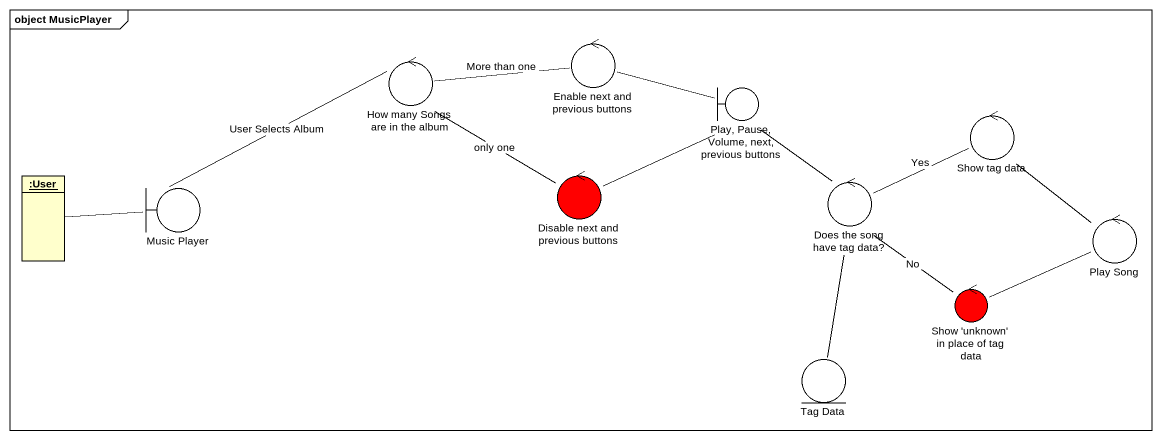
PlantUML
@startuml
mainframe object MusicPlayer
allowmixing
hide circle
hide empty members
control "How many Songs are in the album" as How_many_Songs_are_in_the
control "Enable next and previous buttons" as Enable_next_and_previous
boundary "Play, Pause, Volume, next, previous buttons" as Play_Pause_Volume_next
control "Show tag data" as Show_tag_data
object ":User" as User
boundary "Music Player" as Music_Player
control "Disable next and previous buttons" as Disable_next_and_previous #FF0000
control "Does the song have tag data?" as Does_the_song_have_tag_data
control "Play Song" as Play_Song
control "Show 'unknown' in place of tag data" as Show_unknown_in_place_of #FF0000
entity "Tag Data" as Tag_Data
How_many_Songs_are_in_the -right- Enable_next_and_previous : More than one
How_many_Songs_are_in_the -- Disable_next_and_previous : only one
Enable_next_and_previous -right- Play_Pause_Volume_next
Play_Pause_Volume_next -- Does_the_song_have_tag_data
Show_tag_data -- Play_Song
User -right- Music_Player
Music_Player -right- How_many_Songs_are_in_the : User Selects Album
Disable_next_and_previous -right- Play_Pause_Volume_next
Does_the_song_have_tag_data -right- Show_tag_data : Yes
Does_the_song_have_tag_data -- Show_unknown_in_place_of : No
Does_the_song_have_tag_data -- Tag_Data
Show_unknown_in_place_of -right- Play_Song
@enduml
